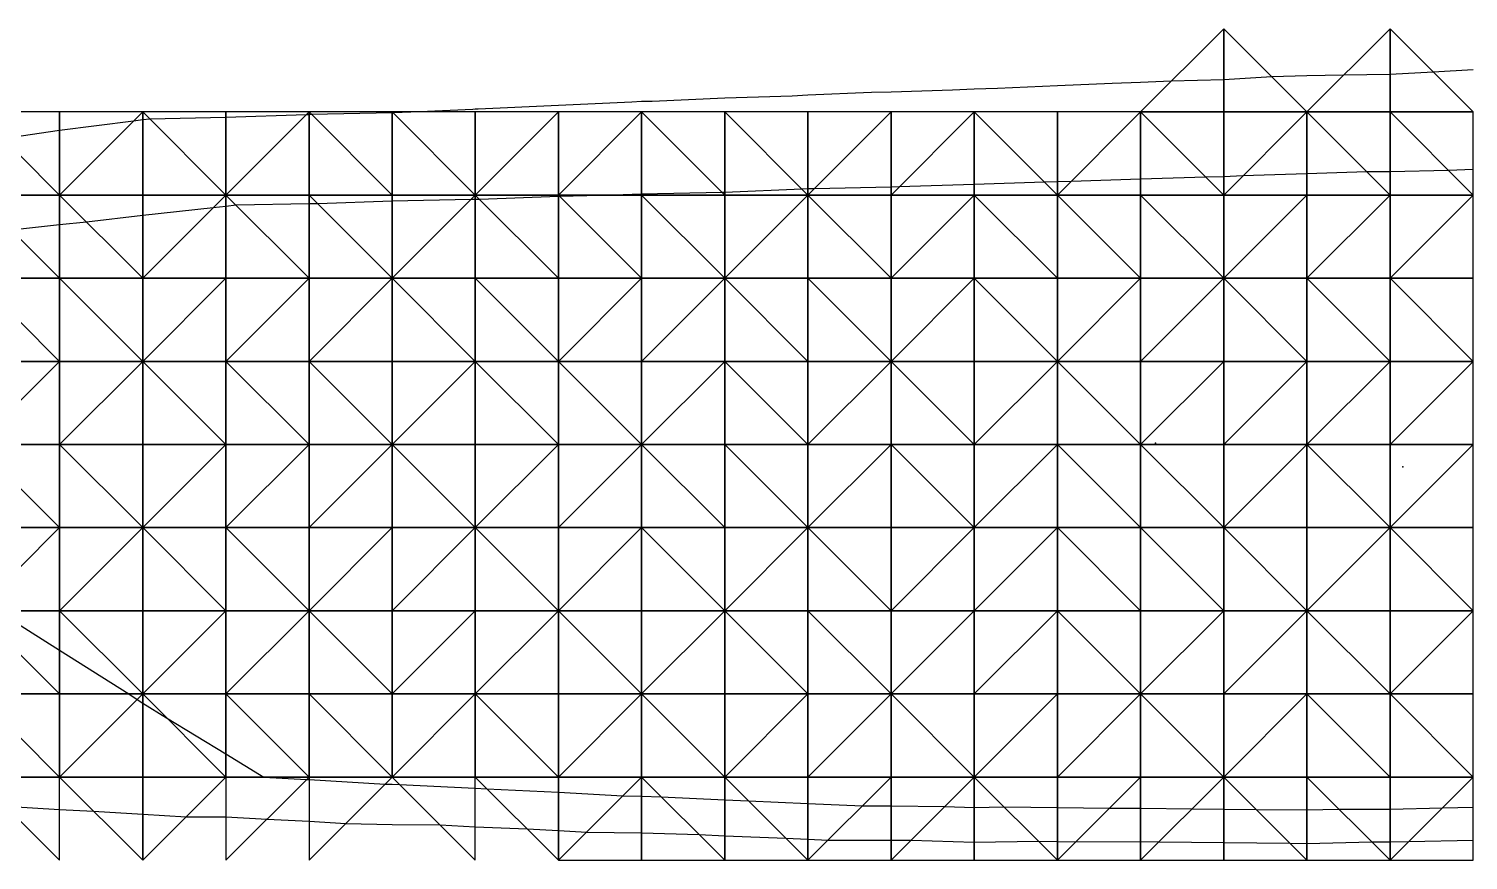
# Model space of a CAD drawing. Header units: metres. Extents: x 4732344 to 4732577, y 2266116 to 2266284.
# Drawn here: x 4732526.09 to 4732534.75, y 2266272.73 to 2266277.73 of the extents above; entities that cross this region are included whole.
import ezdxf

# ---------------------------------------------------------------- set-up
doc = ezdxf.new("R2010")
doc.units = ezdxf.units.M
doc.layers.add('TIN', color=5, linetype='Continuous')

msp = doc.modelspace()

# ---------------------------------------------------------------- linework, layer by layer
at = {"layer": 'lleno', "color": 3}
for points in [[(4732534.779, 2266277.4886, 1328.5757), (4732534.5393, 2266277.4747, 1328.5717), (4732534.279, 2266277.4596, 1328.5674), (4732533.9996, 2266277.4556, 1328.5615), (4732533.779, 2266277.4524, 1328.5568), (4732533.5677, 2266277.4463, 1328.5527), (4732533.279, 2266277.429, 1328.548), (4732532.9636, 2266277.4196, 1328.5421), (4732532.779, 2266277.4115, 1328.5401), (4732532.6076, 2266277.4064, 1328.5379), (4732532.279, 2266277.3917, 1328.5343), (4732531.9196, 2266277.3756, 1328.5313), (4732531.779, 2266277.3714, 1328.5304), (4732531.6486, 2266277.3654, 1328.5298), (4732531.279, 2266277.3544, 1328.5274), (4732531.1614, 2266277.3526, 1328.5261), (4732530.779, 2266277.335, 1328.5192), (4732530.6834, 2266277.3306, 1328.5175), (4732530.279, 2266277.3183, 1328.5095), (4732529.8425, 2266277.2985, 1328.5016), (4732529.779, 2266277.2975, 1328.5002), (4732529.7193, 2266277.2947, 1328.4992), (4732529.279, 2266277.2741, 1328.4912), (4732528.7954, 2266277.2514, 1328.4825), (4732528.779, 2266277.2509, 1328.4822), (4732528.7634, 2266277.2506, 1328.4818), (4732528.4457, 2266277.235, 1328.4762), (4732528.2843, 2266277.2297, 1328.473), (4732528.279, 2266277.2296, 1328.4729), (4732527.7948, 2266277.2192, 1328.463), (4732527.779, 2266277.2185, 1328.4627), (4732527.7621, 2266277.2181, 1328.4624), (4732527.279, 2266277.2024, 1328.453), (4732526.8216, 2266277.1924, 1328.4436), (4732526.779, 2266277.1868, 1328.4432), (4732526.7227, 2266277.1787, 1328.4427), (4732526.279, 2266277.1239, 1328.4384), (4732525.9403, 2266277.0737, 1328.4396)], [(4732534.779, 2266276.8893, 1328.7421), (4732534.631, 2266276.883, 1328.7395), (4732534.279, 2266276.8756, 1328.7322), (4732534.1398, 2266276.8742, 1328.7292), (4732533.779, 2266276.8627, 1328.7222), (4732533.3944, 2266276.8504, 1328.7148), (4732533.279, 2266276.8455, 1328.7127), (4732533.1708, 2266276.8432, 1328.7105), (4732532.779, 2266276.8307, 1328.7029)], [(4732532.779, 2266276.8307, 1328.7029), (4732532.3614, 2266276.8174, 1328.6962), (4732532.279, 2266276.8148, 1328.6952), (4732532.2017, 2266276.8123, 1328.6942), (4732531.779, 2266276.7988, 1328.6908), (4732531.3285, 2266276.7845, 1328.6844), (4732531.279, 2266276.7834, 1328.6833), (4732530.8175, 2266276.7735, 1328.6739), (4732530.779, 2266276.7722, 1328.6731), (4732530.7425, 2266276.7715, 1328.6724), (4732530.279, 2266276.7513, 1328.6639), (4732530.2632, 2266276.7508, 1328.6635), (4732529.779, 2266276.7404, 1328.6536), (4732529.6123, 2266276.735, 1328.6504), (4732529.2878, 2266276.7262, 1328.6439), (4732529.279, 2266276.726, 1328.6437), (4732528.8051, 2266276.7089, 1328.6347), (4732528.779, 2266276.7085, 1328.6341), (4732528.7515, 2266276.7075, 1328.6336), (4732528.279, 2266276.699, 1328.6238), (4732527.8312, 2266276.6828, 1328.6152), (4732527.779, 2266276.6814, 1328.6142), (4732527.3404, 2266276.6736, 1328.605), (4732527.279, 2266276.6664, 1328.6043), (4732527.2021, 2266276.6581, 1328.6034), (4732526.779, 2266276.6125, 1328.5982), (4732526.4413, 2266276.5727, 1328.5944), (4732526.279, 2266276.5554, 1328.5924), (4732525.9895, 2266276.5245, 1328.5888)], [(4732525.904, 2266274.235, 1328.5504), (4732526.279, 2266273.9982, 1328.5502), (4732526.6957, 2266273.735, 1328.55), (4732526.7457, 2266273.7017, 1328.5499), (4732526.779, 2266273.6794, 1328.5499), (4732526.9219, 2266273.5921, 1328.5499), (4732527.279, 2266273.3739, 1328.55), (4732527.5063, 2266273.235, 1328.5501), (4732527.7647, 2266273.2207, 1328.5554), (4732527.779, 2266273.22, 1328.5557), (4732528.2365, 2266273.1925, 1328.565), (4732528.279, 2266273.1915, 1328.5659), (4732528.3229, 2266273.1911, 1328.5669), (4732528.779, 2266273.1679, 1328.5766), (4732528.849, 2266273.165, 1328.5783), (4732529.279, 2266273.1433, 1328.5895), (4732529.666, 2266273.122, 1328.5997), (4732529.779, 2266273.12, 1328.6024), (4732529.8972, 2266273.1168, 1328.6053), (4732530.279, 2266273.0986, 1328.6151), (4732530.4209, 2266273.0931, 1328.6187), (4732530.779, 2266273.0762, 1328.6279), (4732531.1062, 2266273.0622, 1328.6363), (4732531.279, 2266273.0622, 1328.6402), (4732531.6022, 2266273.0582, 1328.6479), (4732531.779, 2266273.053, 1328.6522), (4732531.9588, 2266273.0552, 1328.6562), (4732532.279, 2266273.0526, 1328.6647), (4732532.5915, 2266273.0475, 1328.6721), (4732532.779, 2266273.0483, 1328.6763), (4732533.0885, 2266273.0445, 1328.6835), (4732533.279, 2266273.0422, 1328.688), (4732533.4741, 2266273.0399, 1328.6925), (4732533.779, 2266273.0374, 1328.6996), (4732533.9719, 2266273.0421, 1328.7036), (4732534.279, 2266273.0421, 1328.7105), (4732534.5948, 2266273.0508, 1328.717), (4732534.779, 2266273.0544, 1328.7209)], [(4732525.9543, 2266273.0597, 1328.4185), (4732526.279, 2266273.0404, 1328.4269), (4732526.4835, 2266273.0305, 1328.432), (4732526.779, 2266273.0116, 1328.4397), (4732527.0403, 2266272.9963, 1328.4464), (4732527.279, 2266272.9963, 1328.4518), (4732527.5266, 2266272.9826, 1328.4581), (4732527.779, 2266272.97, 1328.4644), (4732528.0007, 2266272.9567, 1328.4701), (4732528.279, 2266272.95, 1328.4768), (4732528.5668, 2266272.9472, 1328.4834), (4732528.779, 2266272.9364, 1328.4899), (4732529.0906, 2266272.9234, 1328.4987), (4732529.279, 2266272.9139, 1328.5036), (4732529.4486, 2266272.9046, 1328.5081), (4732529.779, 2266272.8987, 1328.516), (4732530.1245, 2266272.8895, 1328.5245), (4732530.279, 2266272.8822, 1328.5285), (4732530.6461, 2266272.8679, 1328.5377), (4732530.779, 2266272.8616, 1328.5412), (4732530.9004, 2266272.8564, 1328.5443), (4732531.279, 2266272.8564, 1328.5529), (4732531.3989, 2266272.8549, 1328.5557), (4732531.779, 2266272.8438, 1328.5651), (4732532.1654, 2266272.8486, 1328.5765), (4732532.279, 2266272.8477, 1328.5791), (4732532.3899, 2266272.8459, 1328.5817), (4732532.779, 2266272.8474, 1328.5904), (4732532.8901, 2266272.8461, 1328.593), (4732533.279, 2266272.8414, 1328.6021), (4732533.6774, 2266272.8366, 1328.6114), (4732533.779, 2266272.8358, 1328.6138), (4732534.1688, 2266272.8452, 1328.6219), (4732534.279, 2266272.8452, 1328.6244), (4732534.3924, 2266272.8484, 1328.6267), (4732534.779, 2266272.856, 1328.6349)]]:
    msp.add_polyline3d(points, dxfattribs=at)
at = {"layer": 'lleno_centroid', "color": 2}
for p in [(4732532.868, 2266275.2435, 1328.6448), (4732534.3554, 2266275.1016, 1328.7736)]:
    msp.add_point(p, dxfattribs=at)
at = {"layer": 'TIN', "color": 5}
for points in [[(4732533.279, 2266277.735, 0.259), (4732532.779, 2266277.235, 0.324), (4732533.279, 2266277.235, 0.326)], [(4732533.779, 2266277.235, 0.33), (4732533.279, 2266277.735, 0.259), (4732533.279, 2266277.235, 0.326)], [(4732534.279, 2266277.735, 0.262), (4732533.779, 2266277.235, 0.33), (4732534.279, 2266277.235, 0.331)], [(4732534.279, 2266277.235, 0.331), (4732534.779, 2266277.235, 0.335), (4732534.279, 2266277.735, 0.262)], [(4732525.779, 2266277.235, 0.27), (4732526.279, 2266276.735, 0.363), (4732526.279, 2266277.235, 0.282)], [(4732525.779, 2266277.235, 0.27), (4732525.779, 2266276.735, 0.352), (4732526.279, 2266276.735, 0.363)], [(4732526.279, 2266276.735, 0.363), (4732526.779, 2266277.235, 0.292), (4732526.279, 2266277.235, 0.282)], [(4732526.779, 2266276.735, 0.375), (4732526.779, 2266277.235, 0.292), (4732526.279, 2266276.735, 0.363)], [(4732527.279, 2266277.235, 0.294), (4732526.779, 2266277.235, 0.292), (4732527.279, 2266276.735, 0.386)], [(4732527.279, 2266276.735, 0.386), (4732526.779, 2266277.235, 0.292), (4732526.779, 2266276.735, 0.375)], [(4732527.779, 2266277.235, 0.297), (4732527.279, 2266276.735, 0.386), (4732527.779, 2266276.735, 0.388)], [(4732527.279, 2266277.235, 0.294), (4732527.279, 2266276.735, 0.386), (4732527.779, 2266277.235, 0.297)], [(4732528.279, 2266277.235, 0.299), (4732527.779, 2266277.235, 0.297), (4732528.279, 2266276.735, 0.392)], [(4732528.279, 2266276.735, 0.392), (4732527.779, 2266277.235, 0.297), (4732527.779, 2266276.735, 0.388)], [(4732528.779, 2266277.235, 0.302), (4732528.279, 2266277.235, 0.299), (4732528.779, 2266276.735, 0.394)], [(4732528.279, 2266277.235, 0.299), (4732528.279, 2266276.735, 0.392), (4732528.779, 2266276.735, 0.394)], [(4732529.279, 2266277.235, 0.305), (4732528.779, 2266277.235, 0.302), (4732528.779, 2266276.735, 0.394)], [(4732528.779, 2266276.735, 0.394), (4732529.279, 2266276.735, 0.398), (4732529.279, 2266277.235, 0.305)], [(4732529.779, 2266277.235, 0.308), (4732529.279, 2266276.735, 0.398), (4732529.779, 2266276.735, 0.401)], [(4732529.279, 2266277.235, 0.305), (4732529.279, 2266276.735, 0.398), (4732529.779, 2266277.235, 0.308)], [(4732529.779, 2266277.235, 0.308), (4732529.779, 2266276.735, 0.401), (4732530.279, 2266276.735, 0.403)], [(4732530.279, 2266276.735, 0.403), (4732530.279, 2266277.235, 0.311), (4732529.779, 2266277.235, 0.308)], [(4732530.279, 2266277.235, 0.311), (4732530.779, 2266276.735, 0.407), (4732530.779, 2266277.235, 0.313)], [(4732530.279, 2266276.735, 0.403), (4732530.779, 2266276.735, 0.407), (4732530.279, 2266277.235, 0.311)], [(4732531.279, 2266276.735, 0.409), (4732531.279, 2266277.235, 0.316), (4732530.779, 2266276.735, 0.407)], [(4732531.279, 2266277.235, 0.316), (4732530.779, 2266277.235, 0.313), (4732530.779, 2266276.735, 0.407)], [(4732531.779, 2266277.235, 0.318), (4732531.279, 2266277.235, 0.316), (4732531.279, 2266276.735, 0.409)], [(4732531.279, 2266276.735, 0.409), (4732531.779, 2266276.735, 0.412), (4732531.779, 2266277.235, 0.318)], [(4732531.779, 2266277.235, 0.318), (4732532.279, 2266276.735, 0.415), (4732532.279, 2266277.235, 0.321)], [(4732531.779, 2266277.235, 0.318), (4732531.779, 2266276.735, 0.412), (4732532.279, 2266276.735, 0.415)], [(4732532.779, 2266276.735, 0.418), (4732532.779, 2266277.235, 0.324), (4732532.279, 2266276.735, 0.415)], [(4732532.779, 2266277.235, 0.324), (4732532.279, 2266277.235, 0.321), (4732532.279, 2266276.735, 0.415)], [(4732533.279, 2266276.735, 0.421), (4732532.779, 2266277.235, 0.324), (4732532.779, 2266276.735, 0.418)], [(4732533.279, 2266277.235, 0.326), (4732532.779, 2266277.235, 0.324), (4732533.279, 2266276.735, 0.421)], [(4732533.279, 2266277.235, 0.326), (4732533.279, 2266276.735, 0.421), (4732533.779, 2266277.235, 0.33)], [(4732533.779, 2266277.235, 0.33), (4732533.279, 2266276.735, 0.421), (4732533.779, 2266276.735, 0.424)], [(4732533.779, 2266276.735, 0.424), (4732534.279, 2266276.735, 0.427), (4732533.779, 2266277.235, 0.33)], [(4732533.779, 2266277.235, 0.33), (4732534.279, 2266276.735, 0.427), (4732534.279, 2266277.235, 0.331)], [(4732534.279, 2266277.235, 0.331), (4732534.279, 2266276.735, 0.427), (4732534.779, 2266276.735, 0.429)], [(4732534.779, 2266276.735, 0.429), (4732534.779, 2266277.235, 0.335), (4732534.279, 2266277.235, 0.331)], [(4732525.779, 2266276.735, 0.352), (4732525.779, 2266276.235, 0.454), (4732526.279, 2266276.235, 0.466)], [(4732526.279, 2266276.235, 0.466), (4732526.279, 2266276.735, 0.363), (4732525.779, 2266276.735, 0.352)], [(4732526.279, 2266276.735, 0.363), (4732526.779, 2266276.235, 0.477), (4732526.779, 2266276.735, 0.375)], [(4732526.279, 2266276.235, 0.466), (4732526.779, 2266276.235, 0.477), (4732526.279, 2266276.735, 0.363)], [(4732527.279, 2266276.735, 0.386), (4732526.779, 2266276.235, 0.477), (4732527.279, 2266276.235, 0.488)], [(4732526.779, 2266276.735, 0.375), (4732526.779, 2266276.235, 0.477), (4732527.279, 2266276.735, 0.386)], [(4732527.279, 2266276.235, 0.488), (4732527.779, 2266276.235, 0.5), (4732527.279, 2266276.735, 0.386)], [(4732527.279, 2266276.735, 0.386), (4732527.779, 2266276.235, 0.5), (4732527.779, 2266276.735, 0.388)], [(4732527.779, 2266276.735, 0.388), (4732527.779, 2266276.235, 0.5), (4732528.279, 2266276.235, 0.503)], [(4732528.279, 2266276.235, 0.503), (4732528.279, 2266276.735, 0.392), (4732527.779, 2266276.735, 0.388)], [(4732528.279, 2266276.735, 0.392), (4732528.279, 2266276.235, 0.503), (4732528.779, 2266276.735, 0.394)], [(4732528.779, 2266276.735, 0.394), (4732528.279, 2266276.235, 0.503), (4732528.779, 2266276.235, 0.507)], [(4732529.279, 2266276.235, 0.509), (4732529.279, 2266276.735, 0.398), (4732528.779, 2266276.735, 0.394)], [(4732528.779, 2266276.735, 0.394), (4732528.779, 2266276.235, 0.507), (4732529.279, 2266276.235, 0.509)], [(4732529.279, 2266276.235, 0.509), (4732529.779, 2266276.235, 0.512), (4732529.279, 2266276.735, 0.398)], [(4732529.779, 2266276.235, 0.512), (4732529.779, 2266276.735, 0.401), (4732529.279, 2266276.735, 0.398)], [(4732530.279, 2266276.235, 0.516), (4732529.779, 2266276.735, 0.401), (4732529.779, 2266276.235, 0.512)], [(4732530.279, 2266276.735, 0.403), (4732529.779, 2266276.735, 0.401), (4732530.279, 2266276.235, 0.516)], [(4732530.779, 2266276.235, 0.518), (4732530.779, 2266276.735, 0.407), (4732530.279, 2266276.235, 0.516)], [(4732530.279, 2266276.235, 0.516), (4732530.779, 2266276.735, 0.407), (4732530.279, 2266276.735, 0.403)], [(4732531.279, 2266276.735, 0.409), (4732530.779, 2266276.735, 0.407), (4732531.279, 2266276.235, 0.521)], [(4732531.279, 2266276.235, 0.521), (4732530.779, 2266276.735, 0.407), (4732530.779, 2266276.235, 0.518)], [(4732531.279, 2266276.735, 0.409), (4732531.279, 2266276.235, 0.521), (4732531.779, 2266276.735, 0.412)], [(4732531.779, 2266276.735, 0.412), (4732531.279, 2266276.235, 0.521), (4732531.779, 2266276.235, 0.524)], [(4732532.279, 2266276.235, 0.527), (4732532.279, 2266276.735, 0.415), (4732531.779, 2266276.735, 0.412)], [(4732531.779, 2266276.235, 0.524), (4732532.279, 2266276.235, 0.527), (4732531.779, 2266276.735, 0.412)], [(4732532.279, 2266276.235, 0.527), (4732532.779, 2266276.235, 0.529), (4732532.279, 2266276.735, 0.415)], [(4732532.279, 2266276.735, 0.415), (4732532.779, 2266276.235, 0.529), (4732532.779, 2266276.735, 0.418)], [(4732533.279, 2266276.235, 0.533), (4732533.279, 2266276.735, 0.421), (4732532.779, 2266276.735, 0.418)], [(4732532.779, 2266276.735, 0.418), (4732532.779, 2266276.235, 0.529), (4732533.279, 2266276.235, 0.533)], [(4732533.279, 2266276.235, 0.533), (4732533.779, 2266276.235, 0.536), (4732533.779, 2266276.735, 0.424)], [(4732533.779, 2266276.735, 0.424), (4732533.279, 2266276.735, 0.421), (4732533.279, 2266276.235, 0.533)], [(4732534.279, 2266276.235, 0.538), (4732534.279, 2266276.735, 0.427), (4732533.779, 2266276.235, 0.536)], [(4732533.779, 2266276.235, 0.536), (4732534.279, 2266276.735, 0.427), (4732533.779, 2266276.735, 0.424)], [(4732534.779, 2266276.735, 0.429), (4732534.279, 2266276.735, 0.427), (4732534.279, 2266276.235, 0.538)], [(4732534.279, 2266276.235, 0.538), (4732534.779, 2266276.235, 0.542), (4732534.779, 2266276.735, 0.429)], [(4732526.279, 2266275.735, 0.463), (4732525.779, 2266276.235, 0.454), (4732525.779, 2266275.735, 0.452)], [(4732526.279, 2266276.235, 0.466), (4732525.779, 2266276.235, 0.454), (4732526.279, 2266275.735, 0.463)], [(4732526.279, 2266276.235, 0.466), (4732526.279, 2266275.735, 0.463), (4732526.779, 2266275.735, 0.475)], [(4732526.779, 2266275.735, 0.475), (4732526.779, 2266276.235, 0.477), (4732526.279, 2266276.235, 0.466)], [(4732527.279, 2266276.235, 0.488), (4732526.779, 2266276.235, 0.477), (4732526.779, 2266275.735, 0.475)], [(4732526.779, 2266275.735, 0.475), (4732527.279, 2266275.735, 0.486), (4732527.279, 2266276.235, 0.488)], [(4732527.279, 2266275.735, 0.486), (4732527.779, 2266276.235, 0.5), (4732527.279, 2266276.235, 0.488)], [(4732527.279, 2266275.735, 0.486), (4732527.779, 2266275.735, 0.497), (4732527.779, 2266276.235, 0.5)], [(4732527.779, 2266276.235, 0.5), (4732527.779, 2266275.735, 0.497), (4732528.279, 2266276.235, 0.503)], [(4732528.279, 2266276.235, 0.503), (4732527.779, 2266275.735, 0.497), (4732528.279, 2266275.735, 0.509)], [(4732528.279, 2266275.735, 0.509), (4732528.779, 2266275.735, 0.513), (4732528.279, 2266276.235, 0.503)], [(4732528.779, 2266275.735, 0.513), (4732528.779, 2266276.235, 0.507), (4732528.279, 2266276.235, 0.503)], [(4732528.779, 2266276.235, 0.507), (4732529.279, 2266275.735, 0.516), (4732529.279, 2266276.235, 0.509)], [(4732528.779, 2266276.235, 0.507), (4732528.779, 2266275.735, 0.513), (4732529.279, 2266275.735, 0.516)], [(4732529.779, 2266276.235, 0.512), (4732529.279, 2266275.735, 0.516), (4732529.779, 2266275.735, 0.519)], [(4732529.279, 2266276.235, 0.509), (4732529.279, 2266275.735, 0.516), (4732529.779, 2266276.235, 0.512)], [(4732530.279, 2266276.235, 0.516), (4732529.779, 2266276.235, 0.512), (4732529.779, 2266275.735, 0.519)], [(4732529.779, 2266275.735, 0.519), (4732530.279, 2266275.735, 0.522), (4732530.279, 2266276.235, 0.516)], [(4732530.279, 2266276.235, 0.516), (4732530.279, 2266275.735, 0.522), (4732530.779, 2266275.735, 0.525)], [(4732530.779, 2266275.735, 0.525), (4732530.779, 2266276.235, 0.518), (4732530.279, 2266276.235, 0.516)], [(4732531.279, 2266275.735, 0.528), (4732530.779, 2266276.235, 0.518), (4732530.779, 2266275.735, 0.525)], [(4732531.279, 2266275.735, 0.528), (4732531.279, 2266276.235, 0.521), (4732530.779, 2266276.235, 0.518)], [(4732531.779, 2266276.235, 0.524), (4732531.279, 2266276.235, 0.521), (4732531.279, 2266275.735, 0.528)], [(4732531.279, 2266275.735, 0.528), (4732531.779, 2266275.735, 0.531), (4732531.779, 2266276.235, 0.524)], [(4732532.279, 2266275.735, 0.533), (4732532.279, 2266276.235, 0.527), (4732531.779, 2266276.235, 0.524)], [(4732531.779, 2266276.235, 0.524), (4732531.779, 2266275.735, 0.531), (4732532.279, 2266275.735, 0.533)], [(4732532.279, 2266275.735, 0.533), (4732532.779, 2266276.235, 0.529), (4732532.279, 2266276.235, 0.527)], [(4732532.279, 2266275.735, 0.533), (4732532.779, 2266275.735, 0.537), (4732532.779, 2266276.235, 0.529)], [(4732532.779, 2266275.735, 0.537), (4732533.279, 2266276.235, 0.533), (4732532.779, 2266276.235, 0.529)], [(4732533.279, 2266275.735, 0.539), (4732533.279, 2266276.235, 0.533), (4732532.779, 2266275.735, 0.537)], [(4732533.779, 2266275.735, 0.542), (4732533.779, 2266276.235, 0.536), (4732533.279, 2266276.235, 0.533)], [(4732533.279, 2266275.735, 0.539), (4732533.779, 2266275.735, 0.542), (4732533.279, 2266276.235, 0.533)], [(4732533.779, 2266275.735, 0.542), (4732534.279, 2266275.735, 0.546), (4732533.779, 2266276.235, 0.536)], [(4732533.779, 2266276.235, 0.536), (4732534.279, 2266275.735, 0.546), (4732534.279, 2266276.235, 0.538)], [(4732534.279, 2266276.235, 0.538), (4732534.279, 2266275.735, 0.546), (4732534.779, 2266275.735, 0.548)], [(4732534.779, 2266275.735, 0.548), (4732534.779, 2266276.235, 0.542), (4732534.279, 2266276.235, 0.538)], [(4732525.779, 2266275.235, 0.434), (4732526.279, 2266275.235, 0.445), (4732526.279, 2266275.735, 0.463)], [(4732526.279, 2266275.735, 0.463), (4732525.779, 2266275.735, 0.452), (4732525.779, 2266275.235, 0.434)], [(4732526.779, 2266275.735, 0.475), (4732526.279, 2266275.735, 0.463), (4732526.279, 2266275.235, 0.445)], [(4732526.779, 2266275.735, 0.475), (4732526.279, 2266275.235, 0.445), (4732526.779, 2266275.235, 0.456)], [(4732526.779, 2266275.235, 0.456), (4732527.279, 2266275.235, 0.468), (4732526.779, 2266275.735, 0.475)], [(4732527.279, 2266275.235, 0.468), (4732527.279, 2266275.735, 0.486), (4732526.779, 2266275.735, 0.475)], [(4732527.279, 2266275.735, 0.486), (4732527.279, 2266275.235, 0.468), (4732527.779, 2266275.235, 0.479)], [(4732527.779, 2266275.235, 0.479), (4732527.779, 2266275.735, 0.497), (4732527.279, 2266275.735, 0.486)], [(4732527.779, 2266275.235, 0.479), (4732528.279, 2266275.235, 0.49), (4732527.779, 2266275.735, 0.497)], [(4732527.779, 2266275.735, 0.497), (4732528.279, 2266275.235, 0.49), (4732528.279, 2266275.735, 0.509)], [(4732528.279, 2266275.235, 0.49), (4732528.779, 2266275.735, 0.513), (4732528.279, 2266275.735, 0.509)], [(4732528.779, 2266275.235, 0.502), (4732528.779, 2266275.735, 0.513), (4732528.279, 2266275.235, 0.49)], [(4732529.279, 2266275.235, 0.507), (4732528.779, 2266275.735, 0.513), (4732528.779, 2266275.235, 0.502)], [(4732529.279, 2266275.735, 0.516), (4732528.779, 2266275.735, 0.513), (4732529.279, 2266275.235, 0.507)], [(4732529.779, 2266275.735, 0.519), (4732529.279, 2266275.735, 0.516), (4732529.779, 2266275.235, 0.51)], [(4732529.279, 2266275.735, 0.516), (4732529.279, 2266275.235, 0.507), (4732529.779, 2266275.235, 0.51)], [(4732530.279, 2266275.235, 0.513), (4732530.279, 2266275.735, 0.522), (4732529.779, 2266275.235, 0.51)], [(4732529.779, 2266275.235, 0.51), (4732530.279, 2266275.735, 0.522), (4732529.779, 2266275.735, 0.519)], [(4732530.279, 2266275.735, 0.522), (4732530.279, 2266275.235, 0.513), (4732530.779, 2266275.235, 0.516)], [(4732530.779, 2266275.235, 0.516), (4732530.779, 2266275.735, 0.525), (4732530.279, 2266275.735, 0.522)], [(4732531.279, 2266275.735, 0.528), (4732530.779, 2266275.735, 0.525), (4732530.779, 2266275.235, 0.516)], [(4732530.779, 2266275.235, 0.516), (4732531.279, 2266275.235, 0.519), (4732531.279, 2266275.735, 0.528)], [(4732531.279, 2266275.235, 0.519), (4732531.779, 2266275.235, 0.522), (4732531.279, 2266275.735, 0.528)], [(4732531.279, 2266275.735, 0.528), (4732531.779, 2266275.235, 0.522), (4732531.779, 2266275.735, 0.531)], [(4732531.779, 2266275.735, 0.531), (4732531.779, 2266275.235, 0.522), (4732532.279, 2266275.735, 0.533)], [(4732531.779, 2266275.235, 0.522), (4732532.279, 2266275.235, 0.525), (4732532.279, 2266275.735, 0.533)], [(4732532.279, 2266275.735, 0.533), (4732532.779, 2266275.235, 0.528), (4732532.779, 2266275.735, 0.537)], [(4732532.279, 2266275.735, 0.533), (4732532.279, 2266275.235, 0.525), (4732532.779, 2266275.235, 0.528)], [(4732532.779, 2266275.235, 0.528), (4732533.279, 2266275.235, 0.531), (4732533.279, 2266275.735, 0.539)], [(4732533.279, 2266275.735, 0.539), (4732532.779, 2266275.735, 0.537), (4732532.779, 2266275.235, 0.528)], [(4732533.279, 2266275.235, 0.531), (4732533.779, 2266275.235, 0.533), (4732533.779, 2266275.735, 0.542)], [(4732533.279, 2266275.235, 0.531), (4732533.779, 2266275.735, 0.542), (4732533.279, 2266275.735, 0.539)], [(4732533.779, 2266275.235, 0.533), (4732534.279, 2266275.735, 0.546), (4732533.779, 2266275.735, 0.542)], [(4732534.279, 2266275.235, 0.537), (4732534.279, 2266275.735, 0.546), (4732533.779, 2266275.235, 0.533)], [(4732534.279, 2266275.235, 0.537), (4732534.779, 2266275.235, 0.54), (4732534.779, 2266275.735, 0.548)], [(4732534.779, 2266275.735, 0.548), (4732534.279, 2266275.735, 0.546), (4732534.279, 2266275.235, 0.537)], [(4732526.279, 2266274.735, 0.427), (4732526.279, 2266275.235, 0.445), (4732525.779, 2266275.235, 0.434)], [(4732526.279, 2266274.735, 0.427), (4732525.779, 2266275.235, 0.434), (4732525.779, 2266274.735, 0.415)], [(4732526.279, 2266275.235, 0.445), (4732526.279, 2266274.735, 0.427), (4732526.779, 2266274.735, 0.438)], [(4732526.779, 2266275.235, 0.456), (4732526.279, 2266275.235, 0.445), (4732526.779, 2266274.735, 0.438)], [(4732526.779, 2266274.735, 0.438), (4732527.279, 2266274.735, 0.45), (4732527.279, 2266275.235, 0.468)], [(4732526.779, 2266274.735, 0.438), (4732527.279, 2266275.235, 0.468), (4732526.779, 2266275.235, 0.456)], [(4732527.779, 2266275.235, 0.479), (4732527.279, 2266275.235, 0.468), (4732527.279, 2266274.735, 0.45)], [(4732527.279, 2266274.735, 0.45), (4732527.779, 2266274.735, 0.461), (4732527.779, 2266275.235, 0.479)], [(4732527.779, 2266275.235, 0.479), (4732527.779, 2266274.735, 0.461), (4732528.279, 2266275.235, 0.49)], [(4732527.779, 2266274.735, 0.461), (4732528.279, 2266274.735, 0.472), (4732528.279, 2266275.235, 0.49)], [(4732528.279, 2266274.735, 0.472), (4732528.779, 2266274.735, 0.484), (4732528.279, 2266275.235, 0.49)], [(4732528.279, 2266275.235, 0.49), (4732528.779, 2266274.735, 0.484), (4732528.779, 2266275.235, 0.502)], [(4732528.779, 2266275.235, 0.502), (4732528.779, 2266274.735, 0.484), (4732529.279, 2266275.235, 0.507)], [(4732528.779, 2266274.735, 0.484), (4732529.279, 2266274.735, 0.495), (4732529.279, 2266275.235, 0.507)], [(4732529.779, 2266275.235, 0.51), (4732529.279, 2266275.235, 0.507), (4732529.279, 2266274.735, 0.495)], [(4732529.279, 2266274.735, 0.495), (4732529.779, 2266274.735, 0.501), (4732529.779, 2266275.235, 0.51)], [(4732530.279, 2266274.735, 0.505), (4732530.279, 2266275.235, 0.513), (4732529.779, 2266275.235, 0.51)], [(4732529.779, 2266275.235, 0.51), (4732529.779, 2266274.735, 0.501), (4732530.279, 2266274.735, 0.505)], [(4732530.779, 2266275.235, 0.516), (4732530.279, 2266275.235, 0.513), (4732530.779, 2266274.735, 0.507)], [(4732530.779, 2266274.735, 0.507), (4732530.279, 2266275.235, 0.513), (4732530.279, 2266274.735, 0.505)], [(4732530.779, 2266274.735, 0.507), (4732531.279, 2266275.235, 0.519), (4732530.779, 2266275.235, 0.516)], [(4732530.779, 2266274.735, 0.507), (4732531.279, 2266274.735, 0.51), (4732531.279, 2266275.235, 0.519)], [(4732531.779, 2266274.735, 0.514), (4732531.779, 2266275.235, 0.522), (4732531.279, 2266275.235, 0.519)], [(4732531.279, 2266275.235, 0.519), (4732531.279, 2266274.735, 0.51), (4732531.779, 2266274.735, 0.514)], [(4732531.779, 2266275.235, 0.522), (4732531.779, 2266274.735, 0.514), (4732532.279, 2266275.235, 0.525)], [(4732531.779, 2266274.735, 0.514), (4732532.279, 2266274.735, 0.516), (4732532.279, 2266275.235, 0.525)], [(4732532.279, 2266275.235, 0.525), (4732532.279, 2266274.735, 0.516), (4732532.779, 2266274.735, 0.519)], [(4732532.779, 2266274.735, 0.519), (4732532.779, 2266275.235, 0.528), (4732532.279, 2266275.235, 0.525)], [(4732532.779, 2266275.235, 0.528), (4732533.279, 2266274.735, 0.522), (4732533.279, 2266275.235, 0.531)], [(4732532.779, 2266274.735, 0.519), (4732533.279, 2266274.735, 0.522), (4732532.779, 2266275.235, 0.528)], [(4732533.779, 2266275.235, 0.533), (4732533.279, 2266275.235, 0.531), (4732533.279, 2266274.735, 0.522)], [(4732533.779, 2266274.735, 0.525), (4732533.779, 2266275.235, 0.533), (4732533.279, 2266274.735, 0.522)], [(4732534.279, 2266275.235, 0.537), (4732533.779, 2266275.235, 0.533), (4732534.279, 2266274.735, 0.528)], [(4732534.279, 2266274.735, 0.528), (4732533.779, 2266275.235, 0.533), (4732533.779, 2266274.735, 0.525)], [(4732534.279, 2266274.735, 0.528), (4732534.779, 2266275.235, 0.54), (4732534.279, 2266275.235, 0.537)], [(4732534.279, 2266274.735, 0.528), (4732534.779, 2266274.735, 0.531), (4732534.779, 2266275.235, 0.54)], [(4732525.779, 2266274.235, 0.397), (4732526.279, 2266274.735, 0.427), (4732525.779, 2266274.735, 0.415)], [(4732526.279, 2266274.235, 0.409), (4732526.279, 2266274.735, 0.427), (4732525.779, 2266274.235, 0.397)], [(4732526.779, 2266274.735, 0.438), (4732526.279, 2266274.235, 0.409), (4732526.779, 2266274.235, 0.42)], [(4732526.779, 2266274.735, 0.438), (4732526.279, 2266274.735, 0.427), (4732526.279, 2266274.235, 0.409)], [(4732526.779, 2266274.735, 0.438), (4732526.779, 2266274.235, 0.42), (4732527.279, 2266274.235, 0.431)], [(4732527.279, 2266274.235, 0.431), (4732527.279, 2266274.735, 0.45), (4732526.779, 2266274.735, 0.438)], [(4732527.779, 2266274.735, 0.461), (4732527.279, 2266274.735, 0.45), (4732527.779, 2266274.235, 0.443)], [(4732527.779, 2266274.235, 0.443), (4732527.279, 2266274.735, 0.45), (4732527.279, 2266274.235, 0.431)], [(4732527.779, 2266274.235, 0.443), (4732528.279, 2266274.235, 0.454), (4732528.279, 2266274.735, 0.472)], [(4732527.779, 2266274.235, 0.443), (4732528.279, 2266274.735, 0.472), (4732527.779, 2266274.735, 0.461)], [(4732528.279, 2266274.235, 0.454), (4732528.779, 2266274.735, 0.484), (4732528.279, 2266274.735, 0.472)], [(4732528.779, 2266274.235, 0.465), (4732528.779, 2266274.735, 0.484), (4732528.279, 2266274.235, 0.454)], [(4732529.279, 2266274.235, 0.477), (4732528.779, 2266274.735, 0.484), (4732528.779, 2266274.235, 0.465)], [(4732529.279, 2266274.235, 0.477), (4732529.279, 2266274.735, 0.495), (4732528.779, 2266274.735, 0.484)], [(4732529.279, 2266274.235, 0.477), (4732529.779, 2266274.735, 0.501), (4732529.279, 2266274.735, 0.495)], [(4732529.779, 2266274.235, 0.488), (4732529.779, 2266274.735, 0.501), (4732529.279, 2266274.235, 0.477)], [(4732530.279, 2266274.235, 0.495), (4732529.779, 2266274.735, 0.501), (4732529.779, 2266274.235, 0.488)], [(4732530.279, 2266274.735, 0.505), (4732529.779, 2266274.735, 0.501), (4732530.279, 2266274.235, 0.495)], [(4732530.279, 2266274.235, 0.495), (4732530.779, 2266274.735, 0.507), (4732530.279, 2266274.735, 0.505)], [(4732530.779, 2266274.235, 0.499), (4732530.779, 2266274.735, 0.507), (4732530.279, 2266274.235, 0.495)], [(4732531.279, 2266274.735, 0.51), (4732530.779, 2266274.735, 0.507), (4732531.279, 2266274.235, 0.501)], [(4732531.279, 2266274.235, 0.501), (4732530.779, 2266274.735, 0.507), (4732530.779, 2266274.235, 0.499)], [(4732531.279, 2266274.235, 0.501), (4732531.779, 2266274.735, 0.514), (4732531.279, 2266274.735, 0.51)], [(4732531.779, 2266274.235, 0.504), (4732531.779, 2266274.735, 0.514), (4732531.279, 2266274.235, 0.501)], [(4732531.779, 2266274.235, 0.504), (4732532.279, 2266274.235, 0.508), (4732532.279, 2266274.735, 0.516)], [(4732532.279, 2266274.735, 0.516), (4732531.779, 2266274.735, 0.514), (4732531.779, 2266274.235, 0.504)], [(4732532.279, 2266274.235, 0.508), (4732532.779, 2266274.235, 0.51), (4732532.279, 2266274.735, 0.516)], [(4732532.279, 2266274.735, 0.516), (4732532.779, 2266274.235, 0.51), (4732532.779, 2266274.735, 0.519)], [(4732532.779, 2266274.735, 0.519), (4732532.779, 2266274.235, 0.51), (4732533.279, 2266274.235, 0.513)], [(4732533.279, 2266274.235, 0.513), (4732533.279, 2266274.735, 0.522), (4732532.779, 2266274.735, 0.519)], [(4732533.779, 2266274.735, 0.525), (4732533.279, 2266274.735, 0.522), (4732533.779, 2266274.235, 0.516)], [(4732533.279, 2266274.735, 0.522), (4732533.279, 2266274.235, 0.513), (4732533.779, 2266274.235, 0.516)], [(4732533.779, 2266274.235, 0.516), (4732534.279, 2266274.735, 0.528), (4732533.779, 2266274.735, 0.525)], [(4732534.279, 2266274.235, 0.519), (4732534.279, 2266274.735, 0.528), (4732533.779, 2266274.235, 0.516)], [(4732534.779, 2266274.235, 0.523), (4732534.779, 2266274.735, 0.531), (4732534.279, 2266274.735, 0.528)], [(4732534.279, 2266274.235, 0.519), (4732534.779, 2266274.235, 0.523), (4732534.279, 2266274.735, 0.528)], [(4732526.279, 2266273.735, 0.39), (4732526.279, 2266274.235, 0.409), (4732525.779, 2266274.235, 0.397)], [(4732525.779, 2266274.235, 0.397), (4732525.779, 2266273.735, 0.379), (4732526.279, 2266273.735, 0.39)], [(4732526.779, 2266274.235, 0.42), (4732526.279, 2266274.235, 0.409), (4732526.779, 2266273.735, 0.402)], [(4732526.779, 2266273.735, 0.402), (4732526.279, 2266274.235, 0.409), (4732526.279, 2266273.735, 0.39)], [(4732527.279, 2266273.735, 0.413), (4732527.279, 2266274.235, 0.431), (4732526.779, 2266273.735, 0.402)], [(4732527.279, 2266274.235, 0.431), (4732526.779, 2266274.235, 0.42), (4732526.779, 2266273.735, 0.402)], [(4732527.779, 2266274.235, 0.443), (4732527.279, 2266274.235, 0.431), (4732527.279, 2266273.735, 0.413)], [(4732527.279, 2266273.735, 0.413), (4732527.779, 2266273.735, 0.424), (4732527.779, 2266274.235, 0.443)], [(4732527.779, 2266274.235, 0.443), (4732528.279, 2266273.735, 0.436), (4732528.279, 2266274.235, 0.454)], [(4732527.779, 2266273.735, 0.424), (4732528.279, 2266273.735, 0.436), (4732527.779, 2266274.235, 0.443)], [(4732528.779, 2266274.235, 0.465), (4732528.279, 2266274.235, 0.454), (4732528.279, 2266273.735, 0.436)], [(4732528.279, 2266273.735, 0.436), (4732528.779, 2266273.735, 0.447), (4732528.779, 2266274.235, 0.465)], [(4732528.779, 2266273.735, 0.447), (4732529.279, 2266273.735, 0.459), (4732529.279, 2266274.235, 0.477)], [(4732528.779, 2266274.235, 0.465), (4732528.779, 2266273.735, 0.447), (4732529.279, 2266274.235, 0.477)], [(4732529.779, 2266274.235, 0.488), (4732529.279, 2266274.235, 0.477), (4732529.779, 2266273.735, 0.47)], [(4732529.779, 2266273.735, 0.47), (4732529.279, 2266274.235, 0.477), (4732529.279, 2266273.735, 0.459)], [(4732530.279, 2266273.735, 0.481), (4732530.279, 2266274.235, 0.495), (4732529.779, 2266273.735, 0.47)], [(4732529.779, 2266273.735, 0.47), (4732530.279, 2266274.235, 0.495), (4732529.779, 2266274.235, 0.488)], [(4732530.279, 2266274.235, 0.495), (4732530.279, 2266273.735, 0.481), (4732530.779, 2266273.735, 0.49)], [(4732530.779, 2266273.735, 0.49), (4732530.779, 2266274.235, 0.499), (4732530.279, 2266274.235, 0.495)], [(4732531.279, 2266273.735, 0.493), (4732530.779, 2266274.235, 0.499), (4732530.779, 2266273.735, 0.49)], [(4732531.279, 2266273.735, 0.493), (4732531.279, 2266274.235, 0.501), (4732530.779, 2266274.235, 0.499)], [(4732531.279, 2266273.735, 0.493), (4732531.779, 2266273.735, 0.495), (4732531.779, 2266274.235, 0.504)], [(4732531.779, 2266274.235, 0.504), (4732531.279, 2266274.235, 0.501), (4732531.279, 2266273.735, 0.493)], [(4732532.279, 2266273.735, 0.499), (4732532.279, 2266274.235, 0.508), (4732531.779, 2266273.735, 0.495)], [(4732531.779, 2266273.735, 0.495), (4732532.279, 2266274.235, 0.508), (4732531.779, 2266274.235, 0.504)], [(4732532.779, 2266273.735, 0.502), (4732532.279, 2266274.235, 0.508), (4732532.279, 2266273.735, 0.499)], [(4732532.779, 2266273.735, 0.502), (4732532.779, 2266274.235, 0.51), (4732532.279, 2266274.235, 0.508)], [(4732533.279, 2266274.235, 0.513), (4732532.779, 2266273.735, 0.502), (4732533.279, 2266273.735, 0.504)], [(4732532.779, 2266274.235, 0.51), (4732532.779, 2266273.735, 0.502), (4732533.279, 2266274.235, 0.513)], [(4732533.279, 2266273.735, 0.504), (4732533.779, 2266273.735, 0.508), (4732533.779, 2266274.235, 0.516)], [(4732533.779, 2266274.235, 0.516), (4732533.279, 2266274.235, 0.513), (4732533.279, 2266273.735, 0.504)], [(4732533.779, 2266274.235, 0.516), (4732534.279, 2266273.735, 0.51), (4732534.279, 2266274.235, 0.519)], [(4732533.779, 2266274.235, 0.516), (4732533.779, 2266273.735, 0.508), (4732534.279, 2266273.735, 0.51)], [(4732534.779, 2266273.735, 0.51), (4732534.779, 2266274.235, 0.523), (4732534.279, 2266273.735, 0.51)], [(4732534.279, 2266273.735, 0.51), (4732534.779, 2266274.235, 0.523), (4732534.279, 2266274.235, 0.519)], [(4732526.279, 2266273.235, 0.372), (4732526.279, 2266273.735, 0.39), (4732525.779, 2266273.735, 0.379)], [(4732525.779, 2266273.735, 0.379), (4732525.779, 2266273.235, 0.361), (4732526.279, 2266273.235, 0.372)], [(4732526.779, 2266273.735, 0.402), (4732526.279, 2266273.735, 0.39), (4732526.279, 2266273.235, 0.372)], [(4732526.279, 2266273.235, 0.372), (4732526.779, 2266273.235, 0.384), (4732526.779, 2266273.735, 0.402)], [(4732526.779, 2266273.735, 0.402), (4732527.279, 2266273.235, 0.395), (4732527.279, 2266273.735, 0.413)], [(4732526.779, 2266273.735, 0.402), (4732526.779, 2266273.235, 0.384), (4732527.279, 2266273.235, 0.395)], [(4732527.279, 2266273.735, 0.413), (4732527.279, 2266273.235, 0.395), (4732527.779, 2266273.235, 0.406)], [(4732527.779, 2266273.235, 0.406), (4732527.779, 2266273.735, 0.424), (4732527.279, 2266273.735, 0.413)], [(4732528.279, 2266273.235, 0.418), (4732528.279, 2266273.735, 0.436), (4732527.779, 2266273.735, 0.424)], [(4732527.779, 2266273.735, 0.424), (4732527.779, 2266273.235, 0.406), (4732528.279, 2266273.235, 0.418)], [(4732528.779, 2266273.735, 0.447), (4732528.279, 2266273.735, 0.436), (4732528.279, 2266273.235, 0.418)], [(4732528.779, 2266273.235, 0.429), (4732528.779, 2266273.735, 0.447), (4732528.279, 2266273.235, 0.418)], [(4732529.279, 2266273.235, 0.44), (4732528.779, 2266273.735, 0.447), (4732528.779, 2266273.235, 0.429)], [(4732529.279, 2266273.235, 0.44), (4732529.279, 2266273.735, 0.459), (4732528.779, 2266273.735, 0.447)], [(4732529.279, 2266273.735, 0.459), (4732529.279, 2266273.235, 0.44), (4732529.779, 2266273.735, 0.47)], [(4732529.279, 2266273.235, 0.44), (4732529.779, 2266273.235, 0.452), (4732529.779, 2266273.735, 0.47)], [(4732530.279, 2266273.235, 0.463), (4732529.779, 2266273.735, 0.47), (4732529.779, 2266273.235, 0.452)], [(4732530.279, 2266273.735, 0.481), (4732529.779, 2266273.735, 0.47), (4732530.279, 2266273.235, 0.463)], [(4732530.779, 2266273.735, 0.49), (4732530.279, 2266273.735, 0.481), (4732530.279, 2266273.235, 0.463)], [(4732530.279, 2266273.235, 0.463), (4732530.779, 2266273.235, 0.474), (4732530.779, 2266273.735, 0.49)], [(4732530.779, 2266273.235, 0.474), (4732531.279, 2266273.735, 0.493), (4732530.779, 2266273.735, 0.49)], [(4732531.279, 2266273.235, 0.484), (4732531.279, 2266273.735, 0.493), (4732530.779, 2266273.235, 0.474)], [(4732531.279, 2266273.235, 0.484), (4732531.779, 2266273.235, 0.487), (4732531.279, 2266273.735, 0.493)], [(4732531.279, 2266273.735, 0.493), (4732531.779, 2266273.235, 0.487), (4732531.779, 2266273.735, 0.495)], [(4732532.279, 2266273.735, 0.499), (4732531.779, 2266273.735, 0.495), (4732531.779, 2266273.235, 0.487)], [(4732531.779, 2266273.235, 0.487), (4732532.279, 2266273.235, 0.489), (4732532.279, 2266273.735, 0.499)], [(4732532.279, 2266273.735, 0.499), (4732532.279, 2266273.235, 0.489), (4732532.779, 2266273.735, 0.502)], [(4732532.779, 2266273.735, 0.502), (4732532.279, 2266273.235, 0.489), (4732532.779, 2266273.235, 0.493)], [(4732532.779, 2266273.235, 0.493), (4732533.279, 2266273.235, 0.496), (4732532.779, 2266273.735, 0.502)], [(4732532.779, 2266273.735, 0.502), (4732533.279, 2266273.235, 0.496), (4732533.279, 2266273.735, 0.504)], [(4732533.279, 2266273.235, 0.496), (4732533.779, 2266273.735, 0.508), (4732533.279, 2266273.735, 0.504)], [(4732533.779, 2266273.235, 0.498), (4732533.779, 2266273.735, 0.508), (4732533.279, 2266273.235, 0.496)], [(4732533.779, 2266273.235, 0.498), (4732534.279, 2266273.235, 0.498), (4732533.779, 2266273.735, 0.508)], [(4732534.279, 2266273.235, 0.498), (4732534.279, 2266273.735, 0.51), (4732533.779, 2266273.735, 0.508)], [(4732534.779, 2266273.735, 0.51), (4732534.279, 2266273.735, 0.51), (4732534.779, 2266273.235, 0.491)], [(4732534.779, 2266273.235, 0.491), (4732534.279, 2266273.735, 0.51), (4732534.279, 2266273.235, 0.498)], [(4732525.779, 2266273.235, 0.361), (4732526.279, 2266272.735, 0.187), (4732526.279, 2266273.235, 0.372)], [(4732526.779, 2266272.735, 0.196), (4732526.779, 2266273.235, 0.384), (4732526.279, 2266273.235, 0.372)], [(4732527.279, 2266273.235, 0.395), (4732526.779, 2266273.235, 0.384), (4732526.779, 2266272.735, 0.196)], [(4732527.279, 2266273.235, 0.395), (4732527.279, 2266272.735, 0.196), (4732527.779, 2266273.235, 0.406)], [(4732528.279, 2266273.235, 0.418), (4732527.779, 2266273.235, 0.406), (4732527.779, 2266272.735, 0.206)], [(4732528.279, 2266273.235, 0.418), (4732528.779, 2266272.735, 0.213), (4732528.779, 2266273.235, 0.429)], [(4732529.279, 2266272.735, 0.222), (4732529.279, 2266273.235, 0.44), (4732528.779, 2266273.235, 0.429)], [(4732529.779, 2266273.235, 0.452), (4732529.279, 2266272.735, 0.222), (4732529.779, 2266272.735, 0.226)], [(4732529.279, 2266273.235, 0.44), (4732529.279, 2266272.735, 0.222), (4732529.779, 2266273.235, 0.452)], [(4732530.279, 2266272.735, 0.232), (4732529.779, 2266273.235, 0.452), (4732529.779, 2266272.735, 0.226)], [(4732530.279, 2266272.735, 0.232), (4732530.279, 2266273.235, 0.463), (4732529.779, 2266273.235, 0.452)], [(4732530.779, 2266273.235, 0.474), (4732530.279, 2266273.235, 0.463), (4732530.779, 2266272.735, 0.241)], [(4732530.279, 2266273.235, 0.463), (4732530.279, 2266272.735, 0.232), (4732530.779, 2266272.735, 0.241)], [(4732530.779, 2266272.735, 0.241), (4732531.279, 2266272.735, 0.241), (4732531.279, 2266273.235, 0.484)], [(4732531.279, 2266273.235, 0.484), (4732530.779, 2266273.235, 0.474), (4732530.779, 2266272.735, 0.241)], [(4732531.279, 2266273.235, 0.484), (4732531.279, 2266272.735, 0.241), (4732531.779, 2266273.235, 0.487)], [(4732531.779, 2266273.235, 0.487), (4732531.279, 2266272.735, 0.241), (4732531.779, 2266272.735, 0.248)], [(4732531.779, 2266273.235, 0.487), (4732532.279, 2266272.735, 0.245), (4732532.279, 2266273.235, 0.489)], [(4732531.779, 2266272.735, 0.248), (4732532.279, 2266272.735, 0.245), (4732531.779, 2266273.235, 0.487)], [(4732532.779, 2266273.235, 0.493), (4732532.279, 2266273.235, 0.489), (4732532.279, 2266272.735, 0.245)], [(4732532.779, 2266272.735, 0.244), (4732532.779, 2266273.235, 0.493), (4732532.279, 2266272.735, 0.245)], [(4732532.779, 2266272.735, 0.244), (4732533.279, 2266272.735, 0.247), (4732533.279, 2266273.235, 0.496)], [(4732533.279, 2266273.235, 0.496), (4732532.779, 2266273.235, 0.493), (4732532.779, 2266272.735, 0.244)], [(4732533.279, 2266273.235, 0.496), (4732533.779, 2266272.735, 0.25), (4732533.779, 2266273.235, 0.498)], [(4732533.279, 2266273.235, 0.496), (4732533.279, 2266272.735, 0.247), (4732533.779, 2266272.735, 0.25)], [(4732534.279, 2266272.735, 0.244), (4732534.279, 2266273.235, 0.498), (4732533.779, 2266273.235, 0.498)], [(4732533.779, 2266273.235, 0.498), (4732533.779, 2266272.735, 0.25), (4732534.279, 2266272.735, 0.244)], [(4732534.279, 2266273.235, 0.498), (4732534.279, 2266272.735, 0.244), (4732534.779, 2266273.235, 0.491)], [(4732534.779, 2266273.235, 0.491), (4732534.279, 2266272.735, 0.244), (4732534.779, 2266272.735, 0.239)]]:
    msp.add_3dface(points, dxfattribs=at)

doc.saveas('drawing.dxf')
